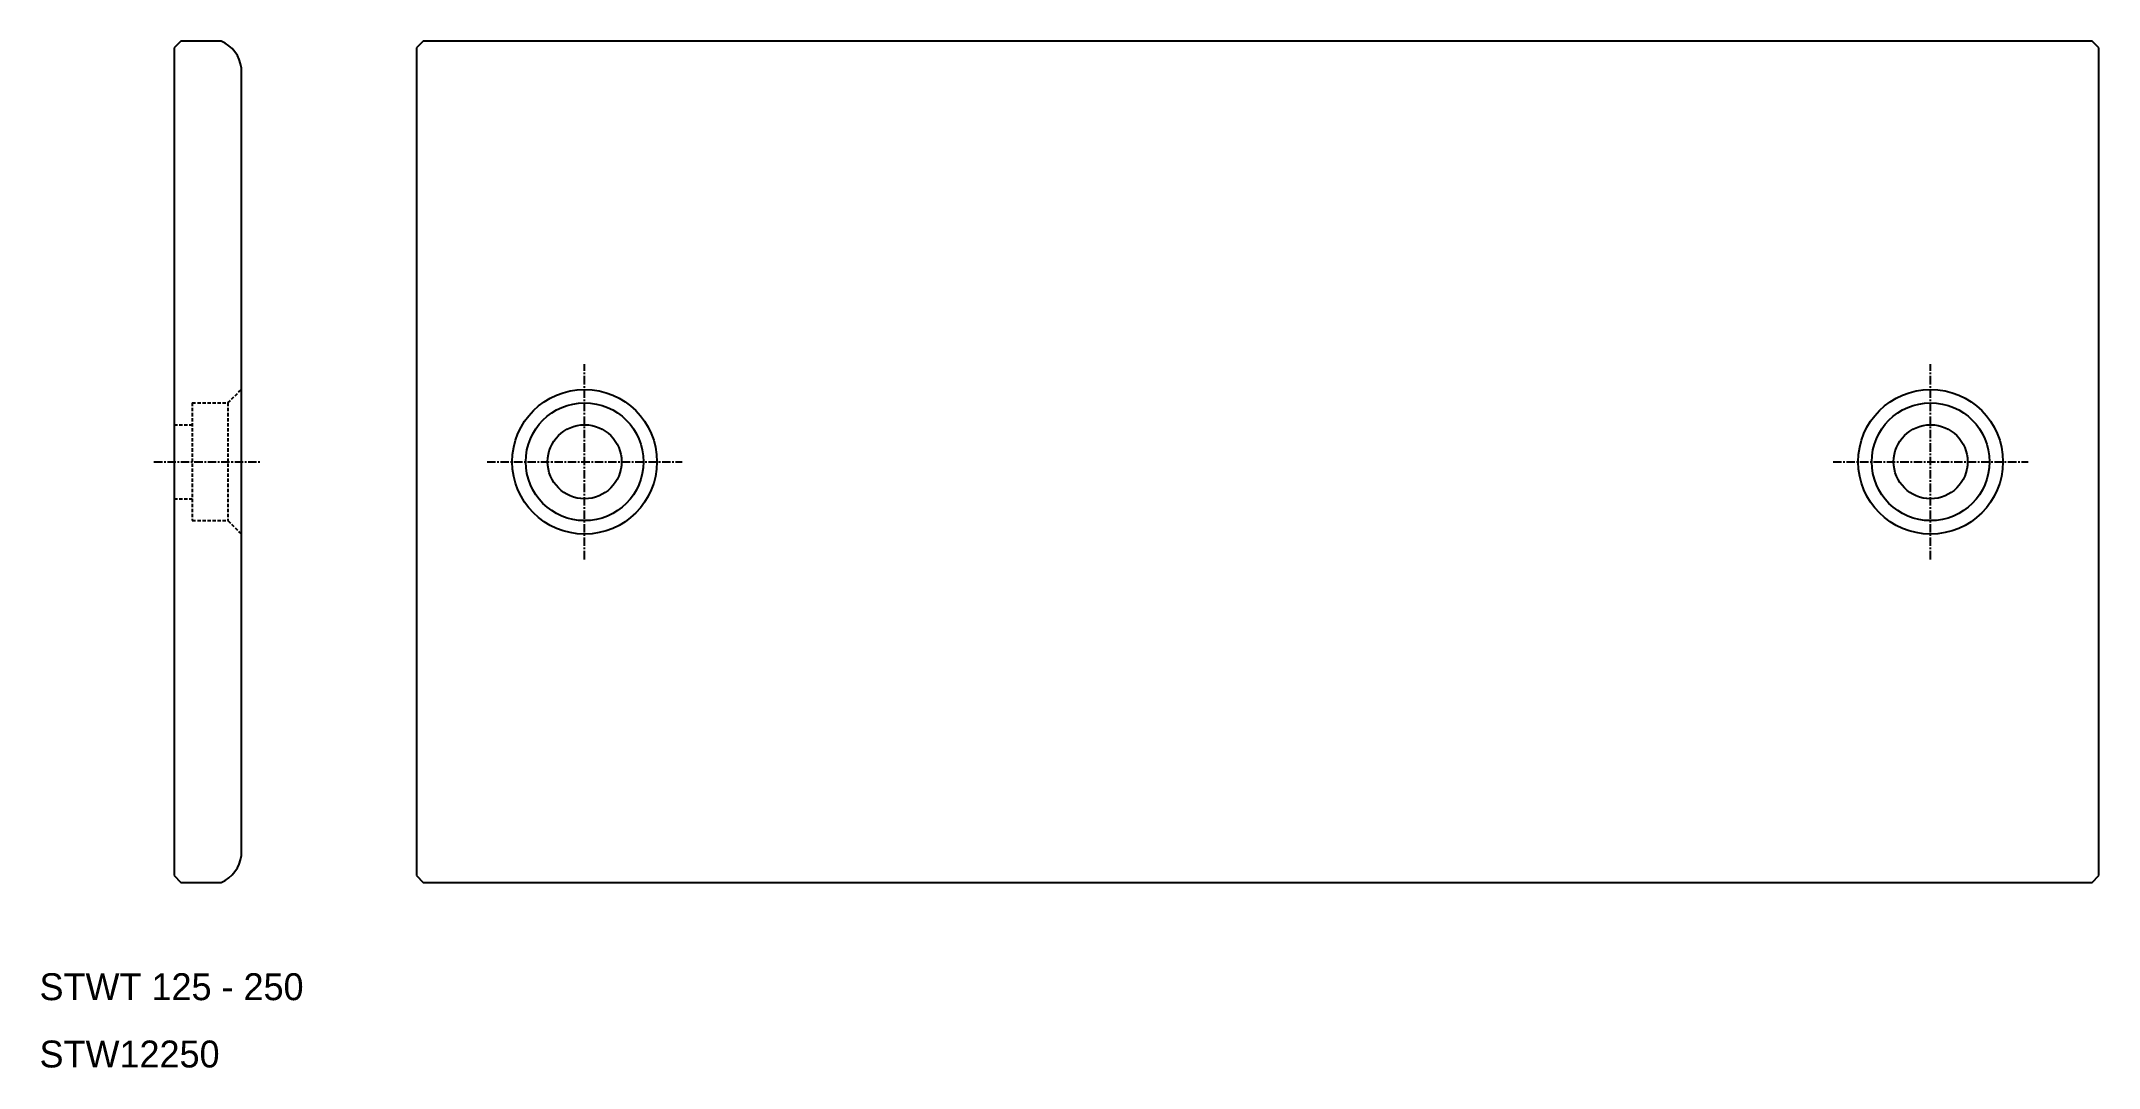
# Model space of a CAD drawing. Extents: x 10 to 316, y 10 to 162.
import ezdxf

# ---------------------------------------------------------------- set-up
doc = ezdxf.new("R2010")
doc.units = 0
doc.linetypes.add('CENTER', pattern=[2, 1.25, -0.25, 0.25, -0.25])
doc.linetypes.add('DASHED', pattern=[0.75, 0.5, -0.25])
doc.layers.get('0').update_dxf_attribs({"linetype": 'CONTINUOUS'})
doc.layers.add('CENTER', color=1, linetype='CENTER')

msp = doc.modelspace()

# ---------------------------------------------------------------- linework, layer by layer
at = {"color": 7, "linetype": 'CONTINUOUS'}
for p, q in [((31, 162.5), (30, 161.5)), ((37, 162.5), (31, 162.5)), ((67, 162.5), (66, 161.5)), ((315, 162.5), (67, 162.5)), ((316, 161.5), (315, 162.5)), ((30, 161.5), (30, 38.5)), ((66, 161.5), (66, 38.5)), ((316, 38.5), (316, 161.5)), ((40, 41.5), (40, 158.5)), ((30, 38.5), (31, 37.5)), ((31, 37.5), (37, 37.5)), ((66, 38.5), (67, 37.5)), ((67, 37.5), (315, 37.5)), ((315, 37.5), (316, 38.5))]:
    msp.add_line(p, q, dxfattribs=at)
at = {"color": 3, "linetype": 'DASHED'}
for p, q in [((38, 108.75), (40, 110.75)), ((32.7, 108.75), (32.7, 91.25)), ((32.7, 108.75), (38, 108.75)), ((38, 108.75), (38, 91.25)), ((30, 105.5), (32.7, 105.5)), ((30, 94.5), (32.7, 94.5)), ((32.7, 91.25), (38, 91.25)), ((38, 91.25), (40, 89.25))]:
    msp.add_line(p, q, dxfattribs=at)
at = {"color": 7, "linetype": 'CONTINUOUS'}
for centre, radius in [((91, 100), 10.75), ((291, 100), 10.75), ((91, 100), 8.75), ((291, 100), 8.75), ((91, 100), 5.5), ((291, 100), 5.5)]:
    msp.add_circle(centre, radius, dxfattribs=at)
for centre, start, end in [((35.04, 157.9), 6.8699, 66.8699), ((35.04, 42.1), 293.1301, 353.1301)]:
    msp.add_arc(centre, 5, start, end, dxfattribs=at)
at = {"layer": 'CENTER', "color": 1, "linetype": 'CENTER'}
for p, q in [((91, 85.5), (91, 114.5)), ((291, 85.5), (291, 114.5)), ((27, 100), (43, 100)), ((76.5, 100), (105.5, 100)), ((276.5, 100), (305.5, 100))]:
    msp.add_line(p, q, dxfattribs=at)

# ---------------------------------------------------------------- texts
at = {"color": 7, "linetype": 'CONTINUOUS'}
for s, p in [('STWT 125 - 250', (10, 20)), ('STW12250', (10, 10))]:
    msp.add_text(s, height=4, dxfattribs=at).set_placement(p)

doc.saveas('drawing.dxf')
